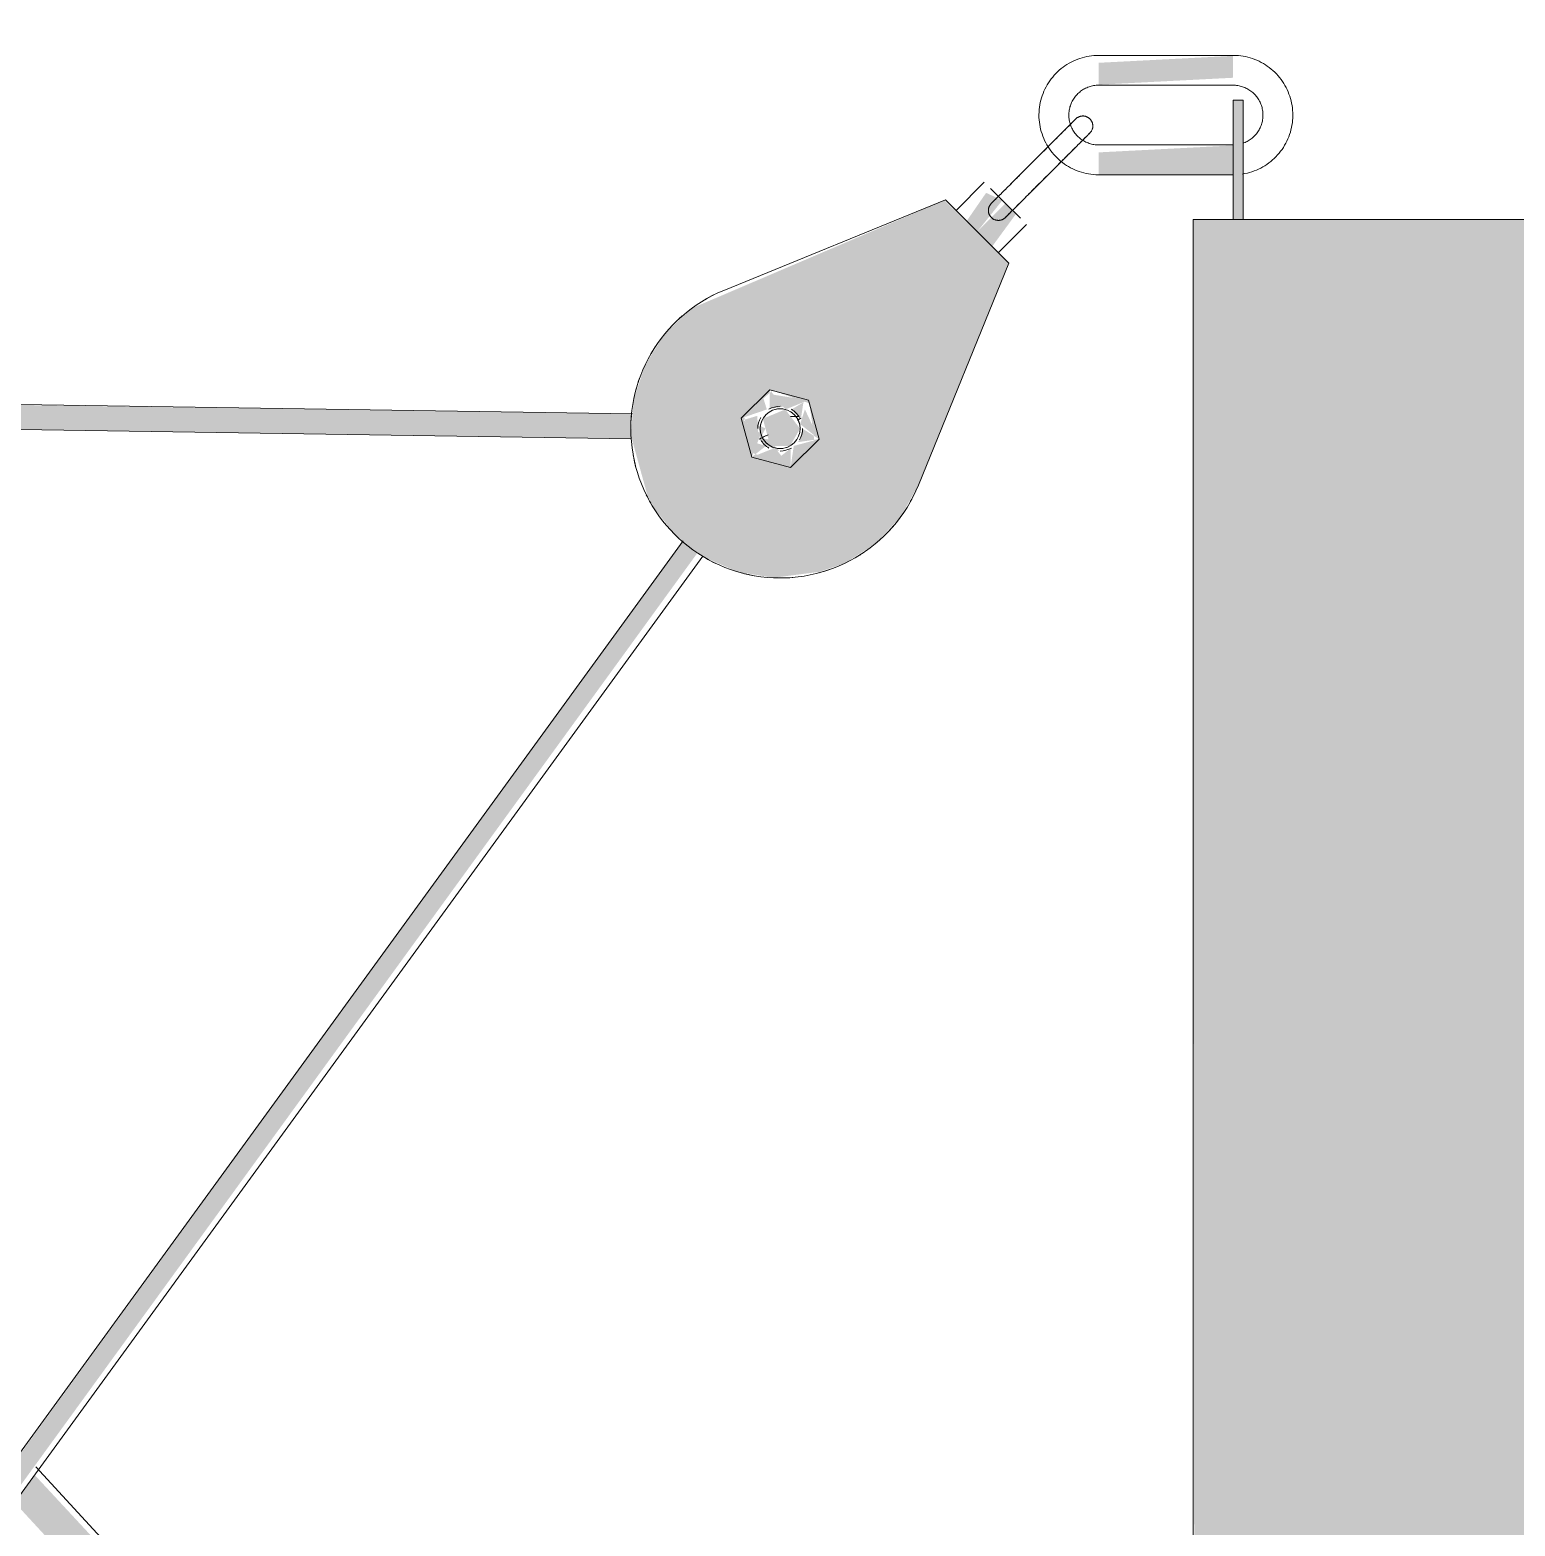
# Model space of a CAD drawing. Header units: inches. Extents: x -55396 to -733, y -290 to 853.
# Drawn here: x -24777.68 to -24759.04, y 264.97 to 283.76 of the extents above; entities that cross this region are included whole.
import ezdxf

# ---------------------------------------------------------------- set-up
doc = ezdxf.new("R2010")
doc.units = ezdxf.units.IN
doc.header["$MEASUREMENT"] = 0
doc.layers.add('Q-SPCQ', color=91, linetype='Continuous', lineweight=9)
doc.layers.add('S-BEAM', color=12, linetype='Continuous', lineweight=9)

# ---------------------------------------------------------------- blocks, each defined once
blk = doc.blocks.new('Basketball_Backstop-Performance_Sports_Systems-3103-Ceiling_Hung - 27_-0_ to 27_-11 7_8_-V22-Section 13')
at = {"layer": 'Q-SPCQ'}
for points in [[(-24764.265, 283.069), (-24762.578, 283.156), (-24762.578, 283.431), (-24764.265, 283.344), (-24764.265, 283.088)], [(-24762.453, 281.375), (-24762.453, 282.875), (-24762.578, 282.875), (-24762.578, 281.375)], [(-24762.578, 281.944), (-24762.578, 282.306), (-24764.265, 282.219), (-24764.265, 281.944)], [(-24765.79, 281.225), (-24765.475, 281.617), (-24765.679, 281.711), (-24765.923, 281.357), (-24765.859, 281.294)], [(-24765.603, 281.037), (-24765.304, 281.446), (-24765.437, 281.578), (-24765.79, 281.225), (-24765.615, 281.05)], [(-24768.14, 278.533), (-24768.015, 278.75), (-24768.201, 278.991), (-24768.482, 278.875), (-24768.39, 278.533)]]:
    blk.add_hatch(color=256, dxfattribs=at).paths.add_polyline_path(points, flags=0)
h = blk.add_hatch(color=256, dxfattribs=at)
h.paths.add_polyline_path([(-24768.354, 276.877), (-24767.775, 276.952), (-24767.458, 277.058), (-24767.07, 277.305), (-24766.754, 277.64), (-24766.529, 278.042), (-24765.393, 280.827), (-24766.202, 281.617), (-24769.375, 280.261), (-24769.71, 279.945), (-24769.958, 279.557), (-24770.103, 279.121), (-24770.138, 278.662), (-24769.935, 277.925), (-24769.874, 277.787), (-24769.591, 277.424), (-24769.228, 277.141), (-24768.807, 276.955)], flags=0)
h.paths.add_polyline_path([(-24768.134, 278.262), (-24768.134, 278.502), (-24768.251, 278.409), (-24768.157, 278.29)], flags=0)
h.paths.add_polyline_path([(-24768.622, 278.393), (-24768.442, 278.534), (-24768.554, 278.565), (-24768.586, 278.485)], flags=0)
h.paths.add_polyline_path([(-24768.396, 279.238), (-24768.396, 278.998), (-24768.228, 279.026), (-24768.347, 279.176)], flags=0)
h.paths.add_polyline_path([(-24768.134, 278.262), (-24768.639, 278.456), (-24768.718, 278.916), (-24768.361, 279.229), (-24767.897, 279.068), (-24767.831, 278.565), (-24768.099, 278.298)], flags=0)
h.paths.add_polyline_path([(-24768.044, 278.58), (-24767.777, 278.619), (-24767.984, 278.75), (-24768.022, 278.609)], flags=0)
h.paths.add_polyline_path([(-24768.542, 278.713), (-24768.552, 278.911), (-24768.725, 278.859), (-24768.586, 278.748)], flags=0)
h.paths.add_polyline_path([(-24768.007, 278.856), (-24767.973, 279.081), (-24768.122, 278.991), (-24768.015, 278.875)], flags=0)
h = blk.add_hatch(color=256, dxfattribs=at)
h.paths.add_polyline_path([(-24761.421, 116), (-24759.765, 116), (-24759.785, 119.75), (-24763.078, 119.75), (-24763.078, 119.312), (-24762.39, 119.312), (-24762.39, 119.125), (-24763.078, 119.125), (-24763.078, 116), (-24762.108, 116)], flags=0)
h.paths.add_polyline_path([(-24762.968, 120.25), (-24759.765, 120.25), (-24759.831, 128.782), (-24763.078, 128.75), (-24763.078, 120.875), (-24762.39, 120.875), (-24762.39, 120.687), (-24763.078, 120.687), (-24763.078, 120.25)], flags=0)
h.paths.add_polyline_path([(-24759.765, 129.217), (-24759.765, 135.437), (-24763.078, 135.437), (-24763.078, 135), (-24762.39, 135), (-24762.39, 134.812), (-24763.078, 134.812), (-24763.078, 129.205), (-24762.108, 129.231), (-24760.86, 129.242), (-24759.834, 129.218)], flags=0)
h.paths.add_polyline_path([(-24760.255, 129), (-24759.765, 129.125), (-24759.834, 129.186), (-24760.109, 129.065)], flags=0)
h.paths.add_polyline_path([(-24759.765, 128.823), (-24759.832, 128.944), (-24760.076, 128.935), (-24759.832, 128.847)], flags=0)
h.paths.add_polyline_path([(-24762.674, 135.937), (-24759.765, 135.937), (-24759.765, 152.543), (-24760.474, 152.543), (-24760.499, 152.633), (-24760.499, 161.75), (-24763.078, 161.75), (-24762.996, 161.312), (-24762.39, 161.312), (-24762.39, 161.125), (-24763.078, 161.125), (-24763.078, 136.562), (-24762.39, 136.562), (-24762.39, 136.375), (-24763.078, 136.375), (-24763.078, 135.937), (-24762.965, 135.937)], flags=0)
h.paths.add_polyline_path([(-24762.996, 162.25), (-24760.477, 162.25), (-24759.765, 188.847), (-24759.765, 224.783), (-24763.078, 224.75), (-24762.997, 162.875), (-24762.39, 162.875), (-24762.39, 162.687), (-24763.078, 162.687), (-24763.078, 162.25)], flags=0)
h.paths.add_polyline_path([(-24759.765, 225.217), (-24759.765, 281.375), (-24763.078, 281.375), (-24763.039, 225.203), (-24762.108, 225.231), (-24760.86, 225.242), (-24760.255, 225.228)], flags=0)
h.paths.add_polyline_path([(-24760.255, 225), (-24759.765, 225.125), (-24759.765, 225.217), (-24760.109, 225.065)], flags=0)
h.paths.add_polyline_path([(-24759.765, 224.823), (-24759.765, 224.935), (-24759.909, 224.875)], flags=0)
h = blk.add_hatch(color=256, dxfattribs=at)
h.paths.add_polyline_path([(-24759.275, 116), (-24756.453, 116), (-24756.455, 119.788), (-24757.857, 119.752), (-24759.765, 119.75), (-24759.765, 116)], flags=0)
h.paths.add_polyline_path([(-24759.765, 120.217), (-24756.91, 120.195), (-24756.453, 120.208), (-24756.461, 128.125), (-24757.14, 128.125), (-24757.14, 128.312), (-24756.453, 128.312), (-24756.461, 128.75), (-24759.765, 128.75), (-24759.765, 120.241)], flags=0)
h.paths.add_polyline_path([(-24759.275, 120), (-24759.765, 120.125), (-24759.744, 120.062)], flags=0)
h.paths.add_polyline_path([(-24759.765, 119.823), (-24759.275, 120), (-24759.765, 119.875)], flags=0)
h.paths.add_polyline_path([(-24759.697, 129.25), (-24756.453, 129.25), (-24756.462, 129.687), (-24757.14, 129.687), (-24757.14, 129.875), (-24756.453, 129.875), (-24756.466, 135.474), (-24757.857, 135.44), (-24759.765, 135.437), (-24759.765, 129.25)], flags=0)
h.paths.add_polyline_path([(-24759.765, 135.904), (-24756.96, 135.886), (-24756.453, 135.895), (-24756.484, 161.785), (-24757.857, 161.752), (-24758.716, 161.77), (-24758.98, 152.543), (-24759.765, 152.543), (-24759.765, 135.929)], flags=0)
h.paths.add_polyline_path([(-24759.275, 135.687), (-24759.765, 135.812), (-24759.765, 135.752), (-24759.663, 135.739)], flags=0)
h.paths.add_polyline_path([(-24759.765, 135.511), (-24759.663, 135.636), (-24759.765, 135.562)], flags=0)
h.paths.add_polyline_path([(-24756.809, 162.187), (-24756.453, 162.208), (-24756.527, 224.125), (-24756.935, 224.125), (-24758.67, 162.242), (-24756.842, 162.19)], flags=0)
h.paths.add_polyline_path([(-24759.765, 187.186), (-24758.692, 224.75), (-24759.765, 224.75), (-24759.765, 188.847)], flags=0)
h.paths.add_polyline_path([(-24756.453, 224.312), (-24756.527, 224.75), (-24756.917, 224.75), (-24756.897, 224.312), (-24756.527, 224.312)], flags=0)
h.paths.add_polyline_path([(-24756.453, 225.25), (-24756.528, 225.687), (-24756.891, 225.687), (-24756.897, 225.25), (-24756.527, 225.25)], flags=0)
h.paths.add_polyline_path([(-24759.199, 225.25), (-24758.678, 225.25), (-24757.203, 279.687), (-24757.203, 280.937), (-24757.631, 280.937), (-24757.631, 281.375), (-24759.765, 281.375), (-24759.765, 225.25)], flags=0)
h.paths.add_polyline_path([(-24756.528, 225.875), (-24756.453, 225.875), (-24756.536, 238.104), (-24756.885, 225.875), (-24756.566, 225.875)], flags=0)
h = blk.add_hatch(color=256, dxfattribs=at)
h.paths.add_polyline_path([(-24770.131, 278.622), (-24770.14, 278.935), (-24908.857, 280.971), (-24908.857, 280.937), (-24909.169, 280.857), (-24909.169, 280.742), (-24770.138, 278.622)], flags=0)
h.paths.add_polyline_path([(-24768.515, 278.625), (-24768.449, 278.753), (-24768.541, 278.795), (-24768.516, 278.627)], flags=0)
h.paths.add_polyline_path([(-24911.511, 280.822), (-24911.508, 281.044), (-24911.549, 280.922), (-24911.515, 280.823)], flags=0)
h = blk.add_hatch(color=256, dxfattribs=at)
h.paths.add_polyline_path([(-24767.908, 279.107), (-24768.347, 279.176), (-24768.201, 278.991), (-24768.015, 279.065)], flags=0)
h.paths.add_polyline_path([(-24767.777, 278.619), (-24767.954, 278.991), (-24768.015, 278.808), (-24767.942, 278.75)], flags=0)
h.paths.add_polyline_path([(-24768.134, 278.262), (-24767.777, 278.619), (-24768.094, 278.533)], flags=0)
h.paths.add_polyline_path([(-24768.134, 278.262), (-24768.33, 278.509), (-24768.622, 278.393)], flags=0)
h.paths.add_polyline_path([(-24768.622, 278.393), (-24768.507, 278.685), (-24768.753, 278.881), (-24768.669, 278.565)], flags=0)
h.paths.add_polyline_path([(-24768.753, 278.881), (-24768.432, 278.991), (-24768.482, 279.152)], flags=0)
h = blk.add_hatch(color=256, dxfattribs=at)
h.paths.add_polyline_path([(-24818.076, 210.425), (-24818.164, 210.416), (-24818.108, 210.416)], flags=0)
h.paths.add_polyline_path([(-24817.919, 210.221), (-24817.924, 210.36), (-24817.923, 210.225)], flags=0)
h.paths.add_polyline_path([(-24815.944, 212.937), (-24769.299, 277.196), (-24769.484, 277.34), (-24816.183, 213.007), (-24816, 212.993), (-24815.944, 212.937)], flags=0)
h.paths.add_polyline_path([(-24768.276, 278.47), (-24768.338, 278.533), (-24768.412, 278.616), (-24768.507, 278.629), (-24768.475, 278.565), (-24768.299, 278.473), (-24768.282, 278.471)], flags=0)
for p, q in [((-24762.578, 283.437), (-24764.265, 283.437)), ((-24764.265, 283.062), (-24762.578, 283.062)), ((-24762.578, 281.375), (-24762.578, 282.875)), ((-24762.453, 282.875), (-24762.578, 282.875)), ((-24762.453, 282.875), (-24762.453, 281.375)), ((-24762.578, 282.312), (-24764.265, 282.312)), ((-24765.702, 281.844), (-24766.056, 281.49)), ((-24764.265, 281.937), (-24762.578, 281.937)), ((-24766.188, 281.623), (-24768.974, 280.486)), ((-24765.393, 280.827), (-24766.188, 281.623)), ((-24765.624, 281.766), (-24765.437, 281.578)), ((-24765.437, 281.578), (-24765.249, 281.391)), ((-24765.525, 280.96), (-24765.172, 281.313)), ((-24763.078, 281.375), (-24763.078, 225.161)), ((-24763.078, 281.375), (-24759.765, 281.375)), ((-24759.765, 281.375), (-24758.759, 281.375)), ((-24770.117, 278.935), (-24908.857, 281.049)), ((-24909.186, 280.742), (-24770.131, 278.622)), ((-24766.529, 278.042), (-24765.393, 280.827)), ((-24768.396, 279.238), (-24768.753, 278.881)), ((-24767.908, 279.107), (-24768.396, 279.238)), ((-24767.777, 278.619), (-24767.908, 279.107)), ((-24768.753, 278.881), (-24768.622, 278.393)), ((-24768.031, 278.903), (-24768.134, 278.904)), ((-24768.134, 278.262), (-24767.777, 278.619)), ((-24768.622, 278.393), (-24768.134, 278.262)), ((-24769.484, 277.34), (-24816.32, 212.951)), ((-24815.944, 212.937), (-24769.237, 277.148))]:
    blk.add_line(p, q, dxfattribs=at)
at = {"layer": 'Q-SPCQ', "flags": 128}
for points in [[(-24764.265, 283.437), (-24764.295, 283.437), (-24764.325, 283.435), (-24764.355, 283.432), (-24764.385, 283.428), (-24764.414, 283.423), (-24764.444, 283.416), (-24764.472, 283.408), (-24764.501, 283.399), (-24764.529, 283.389), (-24764.557, 283.378), (-24764.585, 283.366), (-24764.612, 283.353), (-24764.638, 283.338), (-24764.664, 283.323), (-24764.689, 283.307), (-24764.713, 283.289), (-24764.737, 283.271), (-24764.76, 283.251), (-24764.782, 283.231), (-24764.803, 283.21), (-24764.824, 283.188), (-24764.843, 283.165), (-24764.862, 283.142), (-24764.88, 283.118), (-24764.896, 283.093), (-24764.912, 283.067), (-24764.927, 283.041), (-24764.94, 283.014), (-24764.953, 282.987), (-24764.964, 282.959), (-24764.975, 282.931), (-24764.984, 282.903), (-24764.992, 282.874), (-24764.999, 282.844), (-24765.004, 282.815), (-24765.009, 282.785), (-24765.012, 282.756), (-24765.014, 282.726), (-24765.015, 282.696), (-24765.015, 282.687)], [(-24761.828, 282.687), (-24761.828, 282.717), (-24761.83, 282.747), (-24761.833, 282.777), (-24761.837, 282.807), (-24761.843, 282.837), (-24761.849, 282.866), (-24761.857, 282.895), (-24761.866, 282.923), (-24761.876, 282.952), (-24761.887, 282.98), (-24761.899, 283.007), (-24761.912, 283.034), (-24761.927, 283.06), (-24761.942, 283.086), (-24761.959, 283.111), (-24761.976, 283.135), (-24761.995, 283.159), (-24762.014, 283.182), (-24762.034, 283.204), (-24762.055, 283.226), (-24762.077, 283.246), (-24762.1, 283.266), (-24762.123, 283.284), (-24762.148, 283.302), (-24762.172, 283.319), (-24762.198, 283.334), (-24762.224, 283.349), (-24762.251, 283.363), (-24762.278, 283.375), (-24762.306, 283.387), (-24762.334, 283.397), (-24762.363, 283.406), (-24762.392, 283.414), (-24762.421, 283.421), (-24762.45, 283.427), (-24762.48, 283.431), (-24762.51, 283.434), (-24762.54, 283.437), (-24762.57, 283.437), (-24762.578, 283.437)], [(-24764.64, 282.687), (-24764.64, 282.702), (-24764.639, 282.717), (-24764.638, 282.732), (-24764.635, 282.747), (-24764.633, 282.762), (-24764.629, 282.777), (-24764.626, 282.791), (-24764.621, 282.805), (-24764.616, 282.82), (-24764.611, 282.834), (-24764.605, 282.847), (-24764.598, 282.861), (-24764.591, 282.874), (-24764.583, 282.887), (-24764.575, 282.899), (-24764.566, 282.911), (-24764.557, 282.923), (-24764.547, 282.935), (-24764.537, 282.946), (-24764.526, 282.957), (-24764.516, 282.967), (-24764.504, 282.977), (-24764.492, 282.986), (-24764.48, 282.995), (-24764.468, 283.003), (-24764.455, 283.011), (-24764.442, 283.018), (-24764.429, 283.025), (-24764.415, 283.031), (-24764.401, 283.037), (-24764.387, 283.042), (-24764.373, 283.047), (-24764.358, 283.051), (-24764.344, 283.054), (-24764.329, 283.057), (-24764.314, 283.059), (-24764.299, 283.061), (-24764.284, 283.062), (-24764.269, 283.062), (-24764.265, 283.062)], [(-24762.578, 283.062), (-24762.563, 283.062), (-24762.548, 283.061), (-24762.533, 283.06), (-24762.518, 283.058), (-24762.503, 283.055), (-24762.489, 283.052), (-24762.474, 283.048), (-24762.46, 283.043), (-24762.446, 283.038), (-24762.432, 283.033), (-24762.418, 283.027), (-24762.405, 283.02), (-24762.391, 283.013), (-24762.379, 283.005), (-24762.366, 282.997), (-24762.354, 282.988), (-24762.342, 282.979), (-24762.33, 282.969), (-24762.319, 282.959), (-24762.309, 282.949), (-24762.298, 282.938), (-24762.289, 282.926), (-24762.279, 282.915), (-24762.271, 282.903), (-24762.262, 282.89), (-24762.254, 282.877), (-24762.247, 282.864), (-24762.24, 282.851), (-24762.234, 282.837), (-24762.228, 282.823), (-24762.223, 282.809), (-24762.218, 282.795), (-24762.214, 282.781), (-24762.211, 282.766), (-24762.208, 282.751), (-24762.206, 282.736), (-24762.204, 282.722), (-24762.203, 282.707), (-24762.203, 282.692), (-24762.203, 282.687)], [(-24765.083, 282.109), (-24765.062, 282.13), (-24765.041, 282.151), (-24765.02, 282.172), (-24764.999, 282.193), (-24764.978, 282.214), (-24764.957, 282.235), (-24764.937, 282.255), (-24764.916, 282.276), (-24764.896, 282.296), (-24764.877, 282.315), (-24764.857, 282.335), (-24764.838, 282.354), (-24764.82, 282.372), (-24764.802, 282.39), (-24764.784, 282.408), (-24764.767, 282.425), (-24764.75, 282.442), (-24764.734, 282.458), (-24764.718, 282.474), (-24764.703, 282.489), (-24764.688, 282.504), (-24764.674, 282.518), (-24764.661, 282.531), (-24764.649, 282.543), (-24764.637, 282.555), (-24764.626, 282.566), (-24764.616, 282.576), (-24764.606, 282.586), (-24764.597, 282.595), (-24764.589, 282.603), (-24764.582, 282.61), (-24764.575, 282.617), (-24764.57, 282.622), (-24764.565, 282.627), (-24764.561, 282.631), (-24764.557, 282.635), (-24764.555, 282.637), (-24764.554, 282.638), (-24764.553, 282.639)], [(-24764.553, 282.639), (-24764.553, 282.639), (-24764.555, 282.637), (-24764.557, 282.635), (-24764.56, 282.632), (-24764.563, 282.629), (-24764.568, 282.624), (-24764.574, 282.618), (-24764.58, 282.612), (-24764.587, 282.605), (-24764.595, 282.597), (-24764.603, 282.589), (-24764.613, 282.579), (-24764.623, 282.569), (-24764.634, 282.558), (-24764.646, 282.546), (-24764.658, 282.534), (-24764.671, 282.521), (-24764.685, 282.507), (-24764.699, 282.493), (-24764.714, 282.478), (-24764.729, 282.463), (-24764.745, 282.447), (-24764.762, 282.43), (-24764.779, 282.413), (-24764.797, 282.395), (-24764.815, 282.377), (-24764.833, 282.359), (-24764.852, 282.34), (-24764.871, 282.321), (-24764.891, 282.301), (-24764.911, 282.281), (-24764.931, 282.261), (-24764.952, 282.24), (-24764.972, 282.22), (-24764.993, 282.199), (-24765.014, 282.178), (-24765.035, 282.157), (-24765.056, 282.136), (-24765.078, 282.114), (-24765.083, 282.109)], [(-24765.015, 282.687), (-24765.015, 282.658), (-24765.013, 282.628), (-24765.01, 282.598), (-24765.006, 282.568), (-24765, 282.538), (-24764.994, 282.509), (-24764.986, 282.48), (-24764.977, 282.452), (-24764.967, 282.423), (-24764.956, 282.395), (-24764.944, 282.368), (-24764.93, 282.341), (-24764.916, 282.315), (-24764.901, 282.289), (-24764.884, 282.264), (-24764.867, 282.24), (-24764.848, 282.216), (-24764.829, 282.193), (-24764.809, 282.171), (-24764.788, 282.149), (-24764.766, 282.129), (-24764.743, 282.109), (-24764.72, 282.091), (-24764.695, 282.073), (-24764.67, 282.056), (-24764.645, 282.041), (-24764.619, 282.026), (-24764.592, 282.012), (-24764.565, 282), (-24764.537, 281.988), (-24764.509, 281.978), (-24764.48, 281.969), (-24764.451, 281.961), (-24764.422, 281.954), (-24764.393, 281.948), (-24764.363, 281.944), (-24764.333, 281.941), (-24764.303, 281.938), (-24764.273, 281.938), (-24764.265, 281.937)], [(-24764.265, 282.312), (-24764.28, 282.313), (-24764.295, 282.314), (-24764.31, 282.315), (-24764.325, 282.317), (-24764.34, 282.32), (-24764.354, 282.323), (-24764.369, 282.327), (-24764.383, 282.332), (-24764.397, 282.337), (-24764.411, 282.342), (-24764.425, 282.348), (-24764.438, 282.355), (-24764.452, 282.362), (-24764.464, 282.37), (-24764.477, 282.378), (-24764.489, 282.387), (-24764.501, 282.396), (-24764.512, 282.406), (-24764.524, 282.416), (-24764.534, 282.426), (-24764.544, 282.437), (-24764.554, 282.449), (-24764.564, 282.46), (-24764.572, 282.472), (-24764.581, 282.485), (-24764.589, 282.498), (-24764.596, 282.511), (-24764.603, 282.524), (-24764.609, 282.538), (-24764.615, 282.552), (-24764.62, 282.566), (-24764.624, 282.58), (-24764.628, 282.594), (-24764.632, 282.609), (-24764.635, 282.624), (-24764.637, 282.639), (-24764.639, 282.653), (-24764.64, 282.668), (-24764.64, 282.683), (-24764.64, 282.687)], [(-24764.553, 282.639), (-24764.549, 282.643), (-24764.546, 282.646), (-24764.542, 282.649), (-24764.538, 282.652), (-24764.534, 282.655), (-24764.529, 282.658), (-24764.525, 282.66), (-24764.521, 282.662), (-24764.516, 282.665), (-24764.512, 282.667), (-24764.507, 282.668), (-24764.502, 282.67), (-24764.497, 282.671), (-24764.492, 282.673), (-24764.488, 282.674), (-24764.483, 282.674), (-24764.478, 282.675), (-24764.473, 282.675), (-24764.468, 282.676), (-24764.463, 282.676), (-24764.458, 282.676), (-24764.453, 282.675), (-24764.448, 282.675), (-24764.443, 282.674), (-24764.438, 282.673), (-24764.433, 282.672), (-24764.428, 282.67), (-24764.423, 282.669), (-24764.419, 282.667), (-24764.414, 282.665), (-24764.41, 282.663), (-24764.405, 282.661), (-24764.401, 282.658), (-24764.397, 282.656), (-24764.392, 282.653), (-24764.388, 282.65), (-24764.385, 282.647), (-24764.381, 282.643), (-24764.377, 282.64), (-24764.376, 282.639)], [(-24764.376, 282.639), (-24764.373, 282.635), (-24764.369, 282.632), (-24764.366, 282.628), (-24764.363, 282.624), (-24764.36, 282.62), (-24764.358, 282.616), (-24764.355, 282.611), (-24764.353, 282.607), (-24764.351, 282.602), (-24764.349, 282.598), (-24764.347, 282.593), (-24764.345, 282.588), (-24764.344, 282.583), (-24764.343, 282.579), (-24764.342, 282.574), (-24764.341, 282.569), (-24764.34, 282.564), (-24764.34, 282.559), (-24764.34, 282.554), (-24764.34, 282.549), (-24764.34, 282.544), (-24764.34, 282.539), (-24764.341, 282.534), (-24764.341, 282.529), (-24764.342, 282.524), (-24764.344, 282.519), (-24764.345, 282.514), (-24764.346, 282.51), (-24764.348, 282.505), (-24764.35, 282.5), (-24764.352, 282.496), (-24764.355, 282.491), (-24764.357, 282.487), (-24764.36, 282.483), (-24764.362, 282.479), (-24764.365, 282.475), (-24764.368, 282.471), (-24764.372, 282.467), (-24764.375, 282.463), (-24764.376, 282.462)], [(-24762.458, 281.947), (-24762.429, 281.952), (-24762.399, 281.959), (-24762.37, 281.967), (-24762.342, 281.976), (-24762.314, 281.986), (-24762.286, 281.997), (-24762.258, 282.009), (-24762.231, 282.022), (-24762.205, 282.037), (-24762.179, 282.052), (-24762.154, 282.068), (-24762.13, 282.086), (-24762.106, 282.104), (-24762.083, 282.124), (-24762.061, 282.144), (-24762.04, 282.165), (-24762.019, 282.187), (-24762, 282.21), (-24761.981, 282.233), (-24761.963, 282.257), (-24761.947, 282.282), (-24761.931, 282.308), (-24761.916, 282.334), (-24761.903, 282.361), (-24761.89, 282.388), (-24761.879, 282.416), (-24761.868, 282.444), (-24761.859, 282.472), (-24761.851, 282.501), (-24761.844, 282.531), (-24761.839, 282.56), (-24761.834, 282.59), (-24761.831, 282.619), (-24761.829, 282.649), (-24761.828, 282.679), (-24761.828, 282.687)], [(-24762.203, 282.687), (-24762.203, 282.673), (-24762.204, 282.658), (-24762.205, 282.643), (-24762.208, 282.628), (-24762.21, 282.613), (-24762.213, 282.598), (-24762.217, 282.584), (-24762.222, 282.57), (-24762.227, 282.555), (-24762.232, 282.541), (-24762.238, 282.528), (-24762.245, 282.514), (-24762.252, 282.501), (-24762.26, 282.488), (-24762.268, 282.476), (-24762.277, 282.464), (-24762.286, 282.452), (-24762.296, 282.44), (-24762.306, 282.429), (-24762.316, 282.418), (-24762.327, 282.408), (-24762.339, 282.398), (-24762.351, 282.389), (-24762.363, 282.38), (-24762.375, 282.372), (-24762.388, 282.364), (-24762.401, 282.357), (-24762.414, 282.35), (-24762.428, 282.344), (-24762.442, 282.338), (-24762.456, 282.333)], [(-24764.906, 281.932), (-24764.885, 281.953), (-24764.864, 281.974), (-24764.843, 281.995), (-24764.822, 282.016), (-24764.801, 282.037), (-24764.78, 282.058), (-24764.76, 282.079), (-24764.74, 282.099), (-24764.72, 282.119), (-24764.7, 282.139), (-24764.681, 282.158), (-24764.662, 282.177), (-24764.643, 282.195), (-24764.625, 282.214), (-24764.607, 282.231), (-24764.59, 282.249), (-24764.573, 282.265), (-24764.557, 282.282), (-24764.541, 282.297), (-24764.526, 282.312), (-24764.512, 282.327), (-24764.498, 282.341), (-24764.485, 282.354), (-24764.472, 282.366), (-24764.46, 282.378), (-24764.449, 282.389), (-24764.439, 282.4), (-24764.429, 282.409), (-24764.42, 282.418), (-24764.412, 282.426), (-24764.405, 282.434), (-24764.398, 282.44), (-24764.393, 282.446), (-24764.388, 282.451), (-24764.384, 282.455), (-24764.381, 282.458), (-24764.378, 282.46), (-24764.377, 282.462), (-24764.376, 282.462)], [(-24764.376, 282.462), (-24764.377, 282.462), (-24764.378, 282.461), (-24764.38, 282.458), (-24764.383, 282.456), (-24764.387, 282.452), (-24764.391, 282.447), (-24764.397, 282.442), (-24764.403, 282.435), (-24764.41, 282.428), (-24764.418, 282.42), (-24764.427, 282.412), (-24764.436, 282.402), (-24764.446, 282.392), (-24764.457, 282.381), (-24764.469, 282.37), (-24764.481, 282.357), (-24764.494, 282.344), (-24764.508, 282.331), (-24764.522, 282.316), (-24764.537, 282.301), (-24764.552, 282.286), (-24764.569, 282.27), (-24764.585, 282.253), (-24764.602, 282.236), (-24764.62, 282.219), (-24764.638, 282.2), (-24764.657, 282.182), (-24764.675, 282.163), (-24764.695, 282.144), (-24764.714, 282.124), (-24764.734, 282.104), (-24764.754, 282.084), (-24764.775, 282.064), (-24764.796, 282.043), (-24764.816, 282.022), (-24764.837, 282.001), (-24764.858, 281.98), (-24764.88, 281.959), (-24764.901, 281.938), (-24764.906, 281.932)], [(-24765.083, 282.109), (-24765.104, 282.088), (-24765.126, 282.066), (-24765.147, 282.045), (-24765.168, 282.024), (-24765.189, 282.003), (-24765.209, 281.983), (-24765.23, 281.962), (-24765.25, 281.942), (-24765.27, 281.922), (-24765.29, 281.902), (-24765.309, 281.883), (-24765.328, 281.864), (-24765.347, 281.845), (-24765.365, 281.827), (-24765.383, 281.809), (-24765.4, 281.792), (-24765.417, 281.775), (-24765.433, 281.759), (-24765.449, 281.743), (-24765.464, 281.728), (-24765.478, 281.714), (-24765.492, 281.7), (-24765.505, 281.687), (-24765.518, 281.674), (-24765.53, 281.662), (-24765.541, 281.651), (-24765.551, 281.641), (-24765.561, 281.631), (-24765.569, 281.623), (-24765.578, 281.614), (-24765.585, 281.607), (-24765.591, 281.601), (-24765.597, 281.595), (-24765.602, 281.59), (-24765.606, 281.586), (-24765.609, 281.583), (-24765.611, 281.581), (-24765.613, 281.579), (-24765.614, 281.578)], [(-24765.509, 281.683), (-24765.496, 281.696), (-24765.482, 281.71), (-24765.468, 281.724), (-24765.453, 281.739), (-24765.437, 281.755), (-24765.421, 281.771), (-24765.405, 281.787), (-24765.387, 281.805), (-24765.37, 281.822), (-24765.352, 281.84), (-24765.333, 281.859), (-24765.314, 281.878), (-24765.295, 281.897), (-24765.275, 281.917), (-24765.255, 281.937), (-24765.235, 281.957), (-24765.215, 281.977), (-24765.194, 281.998), (-24765.173, 282.019), (-24765.152, 282.04), (-24765.131, 282.061), (-24765.11, 282.082), (-24765.089, 282.103), (-24765.083, 282.109)], [(-24765.437, 281.402), (-24765.436, 281.402), (-24765.435, 281.403), (-24765.433, 281.405), (-24765.43, 281.408), (-24765.426, 281.412), (-24765.422, 281.417), (-24765.416, 281.422), (-24765.41, 281.429), (-24765.403, 281.436), (-24765.395, 281.444), (-24765.386, 281.452), (-24765.377, 281.462), (-24765.367, 281.472), (-24765.356, 281.483), (-24765.344, 281.494), (-24765.332, 281.507), (-24765.319, 281.52), (-24765.305, 281.533), (-24765.291, 281.548), (-24765.276, 281.562), (-24765.26, 281.578), (-24765.244, 281.594), (-24765.228, 281.611), (-24765.211, 281.628), (-24765.193, 281.645), (-24765.175, 281.664), (-24765.156, 281.682), (-24765.138, 281.701), (-24765.118, 281.72), (-24765.099, 281.74), (-24765.079, 281.76), (-24765.059, 281.78), (-24765.038, 281.8), (-24765.017, 281.821), (-24764.997, 281.842), (-24764.976, 281.863), (-24764.955, 281.884), (-24764.933, 281.905), (-24764.912, 281.926), (-24764.906, 281.932)], [(-24764.906, 281.932), (-24764.928, 281.911), (-24764.949, 281.89), (-24764.97, 281.868), (-24764.991, 281.847), (-24765.012, 281.827), (-24765.033, 281.806), (-24765.053, 281.785), (-24765.073, 281.765), (-24765.093, 281.745), (-24765.113, 281.725), (-24765.132, 281.706), (-24765.151, 281.687), (-24765.17, 281.668), (-24765.188, 281.65), (-24765.206, 281.633), (-24765.223, 281.615), (-24765.24, 281.599), (-24765.256, 281.582), (-24765.272, 281.567), (-24765.287, 281.552), (-24765.301, 281.537), (-24765.315, 281.523), (-24765.328, 281.51)], [(-24765.614, 281.578), (-24765.613, 281.579), (-24765.612, 281.58), (-24765.61, 281.582), (-24765.607, 281.585), (-24765.603, 281.589), (-24765.598, 281.594), (-24765.593, 281.599), (-24765.587, 281.605), (-24765.58, 281.612), (-24765.572, 281.62), (-24765.563, 281.629), (-24765.554, 281.638), (-24765.543, 281.649)], [(-24765.614, 281.402), (-24765.617, 281.405), (-24765.62, 281.409), (-24765.624, 281.413), (-24765.627, 281.417), (-24765.629, 281.421), (-24765.632, 281.425), (-24765.635, 281.43), (-24765.637, 281.434), (-24765.639, 281.438), (-24765.641, 281.443), (-24765.643, 281.448), (-24765.644, 281.452), (-24765.646, 281.457), (-24765.647, 281.462), (-24765.648, 281.467), (-24765.649, 281.472), (-24765.649, 281.477), (-24765.65, 281.482), (-24765.65, 281.487), (-24765.65, 281.492), (-24765.65, 281.497), (-24765.65, 281.502), (-24765.649, 281.507), (-24765.648, 281.512), (-24765.647, 281.517), (-24765.646, 281.522), (-24765.645, 281.526), (-24765.643, 281.531), (-24765.642, 281.536), (-24765.64, 281.54), (-24765.637, 281.545), (-24765.635, 281.549), (-24765.633, 281.554), (-24765.63, 281.558), (-24765.627, 281.562), (-24765.624, 281.566), (-24765.621, 281.57), (-24765.618, 281.574), (-24765.615, 281.577), (-24765.614, 281.578)], [(-24765.364, 281.475), (-24765.374, 281.464), (-24765.384, 281.455), (-24765.393, 281.446), (-24765.401, 281.438), (-24765.408, 281.43), (-24765.415, 281.424), (-24765.42, 281.418), (-24765.425, 281.413), (-24765.429, 281.409), (-24765.432, 281.406), (-24765.435, 281.404), (-24765.436, 281.402), (-24765.437, 281.402)], [(-24765.437, 281.402), (-24765.44, 281.398), (-24765.444, 281.395), (-24765.448, 281.392), (-24765.452, 281.389), (-24765.456, 281.386), (-24765.46, 281.383), (-24765.465, 281.381), (-24765.469, 281.378), (-24765.474, 281.376), (-24765.478, 281.374), (-24765.483, 281.372), (-24765.488, 281.371), (-24765.492, 281.369), (-24765.497, 281.368), (-24765.502, 281.367), (-24765.507, 281.366), (-24765.512, 281.366), (-24765.517, 281.365), (-24765.522, 281.365), (-24765.527, 281.365), (-24765.532, 281.365), (-24765.537, 281.366), (-24765.542, 281.366), (-24765.547, 281.367), (-24765.552, 281.368), (-24765.557, 281.369), (-24765.561, 281.37), (-24765.566, 281.372), (-24765.571, 281.374), (-24765.576, 281.376), (-24765.58, 281.378), (-24765.585, 281.38), (-24765.589, 281.382), (-24765.593, 281.385), (-24765.597, 281.388), (-24765.601, 281.391), (-24765.605, 281.394), (-24765.609, 281.397), (-24765.613, 281.401), (-24765.614, 281.402)]]:
    blk.add_lwpolyline(points, dxfattribs=at)
at = {"layer": 'Q-SPCQ'}
for radius, start, end in [(1.875, 112.1972, 337.8028), (1.875, 116.3445, 120), (1.875, 130.9704, 135), (1.875, 145.6237, 150), (1.875, 160.3226, 165), (0.25, 315, 135), (0.281, 90, 120), (0.25, 90, 105), (0.25, 75, 105), (0.281, 30, 60), (1.875, 175.1058, 180), (0.281, 150, 180), (0.25, 135, 315), (0.25, 150, 227.9952), (0.25, 45, 60), (0.25, 15, 60), (0.281, 210, 240), (0.281, 330, 0), (1.875, 190.0739, 195), (0.25, 240, 300), (0.25, 270, 300), (0.281, 270, 300), (1.875, 206.316, 210), (1.875, 330, 333.6555), (1.875, 315, 319.0296), (1.875, 240, 244.4034), (1.875, 300, 304.3763), (1.875, 255, 259.9261), (1.875, 285.1557, 289.6774), (1.875, 270, 274.8942)]:
    blk.add_arc((-24768.265, 278.75), radius, start, end, dxfattribs=at)
for points, knots in [([(-24768.051, 278.857), (-24768.046, 278.86), (-24768.037, 278.864), (-24768.02, 278.872), (-24768.009, 278.878), (-24768.002, 278.881)], [0.75, 0.75, 0.75, 0.75, 0.77083333, 0.79166667, 0.83333333, 0.83333333, 0.83333333, 0.83333333]), ([(-24768.528, 278.619), (-24768.521, 278.622), (-24768.51, 278.628), (-24768.493, 278.636), (-24768.476, 278.645), (-24768.456, 278.655), (-24768.434, 278.666), (-24768.423, 278.671), (-24768.417, 278.674)], [0.1666667, 0.1666667, 0.1666667, 0.1666667, 0.2083333, 0.2291667, 0.25, 0.2916667, 0.3125, 0.3333333, 0.3333333, 0.3333333, 0.3333333])]:
    blk.add_open_spline(points, degree=3, knots=knots, dxfattribs=at)
blk = doc.blocks.new('Round Bar - 1_-1257174-Section 13')
at = {"layer": 'S-BEAM'}
h = blk.add_hatch(color=256, dxfattribs=at)
h.paths.add_polyline_path([(-24678.14, 157.052), (-24678.091, 157.16), (-24678.14, 157.628), (-24678.141, 157.789), (-24716.525, 199.36), (-24716.745, 198.938), (-24679.217, 158.221)], flags=0)
h.paths.add_polyline_path([(-24538.39, 5.425), (-24538.39, 6.145), (-24677.563, 157.054), (-24678.107, 157.016), (-24546.814, 14.565)], flags=0)
h.paths.add_polyline_path([(-24718.096, 200.404), (-24717.852, 200.871), (-24756.408, 242.577), (-24756.425, 241.991), (-24720.945, 203.495)], flags=0)
h.paths.add_polyline_path([(-24763.078, 249.209), (-24763.078, 249.935), (-24777.627, 265.614), (-24777.879, 265.268), (-24765.615, 251.962)], flags=0)
h.paths.add_polyline_path([(-24778.095, 265.502), (-24777.8, 265.907), (-24789.887, 278.923), (-24790.404, 278.857), (-24783.356, 271.21)], flags=0)
h.paths.add_polyline_path([(-24790.089, 279.239), (-24800.551, 290.5), (-24801.135, 290.5), (-24790.714, 279.248), (-24790.092, 279.239)], flags=0)
h.paths.add_polyline_path([(-24804.332, 294), (-24803.696, 294), (-24816.89, 308.207), (-24816.89, 307.595), (-24804.36, 294)], flags=0)
blk.add_line((-24763.078, 249.946), (-24777.611, 265.714), dxfattribs=at)

msp = doc.modelspace()

# ---------------------------------------------------------------- block references
at = {"layer": 'Q-SPCQ'}
msp.add_blockref('Basketball_Backstop-Performance_Sports_Systems-3103-Ceiling_Hung - 27_-0_ to 27_-11 7_8_-V22-Section 13', (0, 0), dxfattribs=at)
at = {"layer": 'S-BEAM'}
msp.add_blockref('Round Bar - 1_-1257174-Section 13', (0, 0), dxfattribs=at)

doc.saveas('drawing.dxf')
